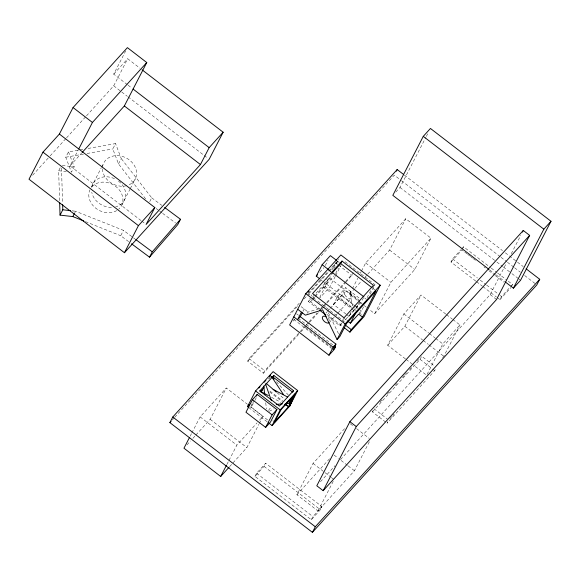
<?xml version="1.0" encoding="UTF-8"?>
<svg xmlns="http://www.w3.org/2000/svg" width="580" height="580" viewBox="0 0 580 580"><rect width="100%" height="100%" fill="white"/><g stroke="black" fill="none" stroke-linecap="round" stroke-linejoin="round"><path stroke-width="0.43" stroke-dasharray="2.9 2.17" d="M59.588 200.629L58.66 170.737L61.023 166.163M68.498 151.895L74.197 166.859L71.442 172.195L65.743 157.231L68.498 151.895L79.156 150.017M127.346 84.636L113.716 74.146L125.744 50.852M141.078 220.596L70.02 165.88L78.329 149.778M86.485 115.848L113.716 85.818L127.694 58.732L139.896 68.128M74.784 212.766L75.574 211.236L123.475 230.376L132.834 237.35M91.437 186.854L101.109 168.127M101.507 167.344L103.53 163.429M145.624 198.882L118.494 163.908L112.796 148.944L115.55 143.601L88.029 148.451M118.494 163.908L121.249 158.565L115.55 143.601M121.872 204.936L129.876 189.421M130.282 188.638L135.539 178.459M128.637 241.621L120.72 235.719L123.475 230.376M149.734 201.637L151.706 197.823L121.249 158.565M190.182 436.153L191.422 433.738M191.842 432.941L200.129 416.882L226.316 387.998L247.508 404.318M195.866 435.065L210.156 419.318L226.316 387.998M298.62 334.406L263.385 373.252L247.704 361.18L249.045 358.592L299.461 302.999M263.385 373.252L264.719 370.663L299.345 332.485M253.996 400.693L250.77 406.957L268.33 420.486M267.17 421.776L249.61 408.255L252.518 405.021L254.54 401.113M254.946 400.33L256.962 396.415M325.279 265.531L328.026 260.202M303.064 311.329L304.239 309.046L302.557 310.902M318.115 309.002L308.422 301.535L310.438 297.627M311.243 296.061L311.895 294.807M268.533 379.052L269.345 377.486M269.482 378.682L271.498 374.767M320.61 309.539L310.59 301.825L311.888 299.324L314.266 296.692M226.911 464.428L228.563 461.216M228.977 460.411L236.857 445.157L257.092 422.842M314.86 296.039L323.198 286.846L327.236 279.016M335.595 262.827L330.875 271.976L328.744 270.338M309.06 293.524L336.393 263.385L337.727 260.797L339.155 261.899M315.295 296.641L324.706 286.259L330.1 275.819M333.826 268.591L338.8 258.955M319.711 297.388L331.267 274.993M335.595 273.477L338.35 268.141M229.622 466.625L246.884 447.593L258.898 424.306M259.311 423.501L263.044 416.28L250.328 406.493M335.283 276.421L329.94 286.781L320.08 297.656M335.697 275.623L341.047 265.263M346.064 314.113L333.471 304.42L337.444 296.721L345.673 287.644L360.368 298.961M333.471 304.42L341.7 295.343L345.673 287.644M345.999 282.156L352.742 274.166M395.814 192.06L399.99 187.456L425.916 137.228M426.329 136.43L427.975 133.24M254.968 476.383L256.585 473.251L265.647 463.253L321.98 506.63L320.363 509.762L311.3 519.752L254.968 476.383L264.031 466.385L265.647 463.253M357.207 300.201L349.508 294.27L351.995 289.456M352.408 288.651L357.795 278.212M360.281 273.398L361.115 271.788M361.529 270.99L365.675 262.957L405.775 218.74L430.969 238.141L414.809 269.454L374.709 313.671L369.105 309.365M328.019 316.622L339.902 325.771L341.511 322.647M342.722 320.298L343.693 318.42M346.76 314.65L348.863 316.267L351.248 311.649M360.006 300.665L356.033 308.364L353.93 306.748M348.863 316.267L357.091 307.197L359.477 302.571M363.551 297.663L361.13 302.354L342.932 322.429M367.735 274.173L389.608 250.052L405.775 218.74M367.075 297.714L371.396 289.333M359.172 313.497L361.412 311.018L364.298 305.442M370.055 294.277L374.992 284.715L343.512 260.478M374.709 313.671L390.869 282.358L430.969 238.141M369.344 441.829L354.423 470.742L317.949 510.958L296.895 494.747L313.062 463.435L345.883 427.235M405.391 358.861L387.679 345.231L403.847 313.911L421.015 294.981L445.802 314.07M387.679 345.231L404.847 326.293L421.015 294.981M311.3 519.752L312.917 516.62L321.98 506.63M317.949 510.958L333.282 481.248M385.657 422.095L372.396 411.88L374.006 408.755L387.273 418.963M475.817 281.133L450.993 262.022L452.61 258.89L461.267 249.349M462.361 249.154L463.572 246.804L490.521 267.554M387.861 421.609L387.056 423.175L434.703 370.627L435.507 369.068M372.396 411.88L420.043 359.339L421.66 356.207L434.224 365.886M452.886 319.522L459.969 324.974L442.801 343.911L426.634 375.224L412.474 364.312M442.62 357.599L443.809 356.294L459.969 324.974M340.518 459.621L490.18 294.596L506.311 263.342M511.277 253.721L520.789 235.292M497.096 297.511L499.931 299.7L501.548 296.568L510.197 287.027M511.292 286.832L512.51 284.483L507.543 280.662M268.504 410.364L271.193 406.863M113.716 74.146L127.694 58.732M32.632 175.232L49.575 156.549M50.177 155.882L65.91 138.533M66.519 137.866L85.883 116.515M70.02 165.88L81.49 153.229M172.311 419.942L174.138 417.926M174.747 417.259L394.298 175.153L400.751 180.112M319.79 272.245L323.901 267.706M307.965 293.618L337.727 260.797M247.704 361.18L298.127 305.587M304.195 298.888L308.451 294.198M308.422 301.535L312.062 297.518M312.663 296.851L329.657 278.117L359.701 301.252M326.576 284.077L334.218 275.652M293.11 321.102L294.85 319.181M310.59 301.825L312.352 299.882M312.946 299.229L314.708 297.286M186.941 444.911L190.515 440.974M192.893 438.349L195.271 435.725M307.03 313.301L308.154 312.062L322.067 307.791M299.954 331.818L305.421 325.786M306.03 325.119L308.458 322.437M309.067 321.769L316.963 313.062M320 309.713L323.038 306.363M323.647 305.696L326.076 303.014M326.678 302.347L344.904 282.25M345.513 281.575L353.408 272.868M301.049 331.724L308.944 323.017M309.553 322.342L318.666 312.301M321.704 308.951L323.524 306.943M324.133 306.269L326.562 303.594M327.171 302.919L345.39 282.822M325.931 313.12L327.301 311.612M327.729 311.141L330.129 308.495M330.296 308.306L345.122 291.957M341.7 295.343L353.597 304.5L352.538 305.674L349.617 292.668L350.675 291.501M349.508 294.27L354.373 288.912M354.974 288.245L361.659 280.872M364.697 277.523L367.125 274.84M329.012 322.813L337.234 313.736M337.836 313.077L351.632 297.866M372.744 287.194L374.992 284.715M339.902 325.771L342.323 323.096M259.47 420.217L263.044 416.28M461.839 248.711L463.572 246.804M450.993 262.022L461.955 249.936L464.087 251.575M380.038 402.099L382.452 399.439M387.28 394.117L389.688 391.457M395.118 385.475L396.93 383.482M402.353 377.493L404.166 375.499M404.767 374.832L406.58 372.838M409.596 369.511L411.401 367.517M417.433 360.869L418.644 359.535M296.895 494.747L329.723 458.555M320.443 481.762L335.044 465.66M389.876 418.709L392.29 416.048M392.892 415.382L394.103 414.055M510.777 286.389L512.51 284.483M499.931 299.7L510.893 287.615M269.243 411.263L273.977 408.864M322.85 307.545L325.445 306.755L325.626 307.132L316.136 299.824M80.04 149.857L83.593 149.234M65.743 157.231L83.498 154.106M87.051 153.475L112.796 148.944M62.27 165.496L74.197 166.859M58.66 170.737L66.33 171.615M72.166 210.852L75.574 211.236M85.427 221.618L120.72 235.719M271.505 397.286L280.872 402.361M151.706 197.823L161.784 205.335M156.143 208.524L159.022 210.67M159.746 211.207L161.907 212.817M162.625 213.353L175.581 223.01M133.552 237.887L134.995 238.96M404.354 175.066L502.476 250.611M505.339 252.815L516.802 261.638M517.519 262.189L523.247 266.604M401.462 180.663L500.301 256.766M501.018 257.317L506.746 261.725M507.464 262.283L513.909 267.242M514.627 267.793L520.354 272.208M524.654 275.514L536.116 284.338M399.99 187.456L496.154 261.493M496.872 262.044L502.606 266.466M503.324 267.017L511.219 273.093M511.937 273.644L518.397 278.618M519.115 279.168L520.55 280.278M491.231 268.098L496.908 272.469M497.611 273.013L506.833 280.111M489.709 269.939L495.45 274.362M496.168 274.913L504.774 281.546M464.79 252.119L466.922 253.757M467.632 254.301L469.757 255.939M470.467 256.49L472.591 258.129M473.302 258.673L475.433 260.311M483.945 266.865L485.358 267.953M488.904 270.686L494.58 275.05M495.291 275.601L503.795 282.156M452.61 258.89L477.434 278.001M480.269 280.183L485.946 284.555M486.656 285.099L499.416 294.93M500.127 295.474L501.548 296.568M476.528 281.677L482.197 286.049M482.908 286.592L496.386 296.967M490.18 294.596L496.552 299.505M389.608 250.052L414.809 269.454M446.513 314.614L452.175 318.978M365.675 262.957L390.869 282.358M128.064 85.188L131.645 87.95M113.716 85.818L127.353 96.316M128.071 96.867L203.428 154.889M204.145 155.44L207.727 158.202M337.43 261.051L339.394 262.566M372.838 288.318L374.81 289.826M403.847 313.911L428.635 333M429.345 333.543L435.007 337.908M435.718 338.452L442.801 343.911M336.393 263.385L337.821 264.48M338.531 265.031L352.075 275.457M404.847 326.293L422.559 339.931M423.262 340.474L428.221 344.295M428.932 344.839L443.809 356.294M329.201 270.12L331.165 271.636M364.856 298.135L366.285 299.236M349.617 292.668L358.621 299.599M360.006 302.354L363.508 305.051M364.211 305.587L366.306 307.204M354.293 305.044L357.091 307.197M320.385 279.306L321.762 280.372M322.451 280.901L355.199 306.11M355.692 306.61L359.267 309.365M359.984 309.916L361.412 311.018M420.043 359.339L431.911 368.481M432.608 369.018L434.703 370.627M324.706 286.259L353.329 308.292M354.039 308.843L356.185 310.496M359.049 312.7L363.341 316.006M337.444 296.721L351.437 307.487M323.198 286.846L350.74 308.052M351.458 308.603L354.315 310.808M406.094 359.404L411.764 363.769M343.94 318.231L346.804 320.435M308.625 294.038L309.938 295.053M313.345 297.678L315.44 299.287M326.337 307.683L344.034 321.305M327.048 314.498L342.07 326.062M301.143 306.661L308.154 312.062M296.59 313.802L298.446 315.23M298.294 318.326L333.348 345.317M305.58 327.446L331.339 347.275M293.734 319.333L331.651 348.529M141.796 221.147L144.666 223.358M350.233 423.755L353.039 425.916M356.548 428.62L369.185 438.342M249.045 358.592L264.719 370.663M269.954 391.079L282.605 400.816M269.714 391.986L282.358 401.73M334.073 455.068L338.285 458.316M341.091 460.476L347.406 465.334M348.109 465.878L354.423 470.742M250.06 403.129L252.518 405.021M272.81 420.645L274.652 422.066M313.062 463.435L324.285 472.076M324.988 472.62L330.6 476.941M331.303 477.485L334.109 479.646M210.156 419.318L246.884 447.593M200.129 416.882L236.857 445.157M264.031 466.385L320.363 509.762M256.585 473.251L312.917 516.62M277.051 392.711L284.468 399.113M276.435 381.734L288.789 395.589M328.396 312.83L338.735 334.145M265.727 402.774L266.459 408.943M61.502 168.113L62.596 203.442M328.026 318.217A4.437 2.443 42.2 0 1 329.57 320.885M102.529 167.134A17.683 14.609 27.3 0 1 128.709 159.457A17.683 14.609 27.3 0 1 128.202 185.172M126.621 185.687A17.683 14.609 27.3 0 1 102.45 168.707M91.959 186.709A17.683 14.609 27.3 0 1 116.5 187.057A17.683 14.609 27.3 0 1 118.668 209.213M116.732 210.598A17.683 14.609 27.3 0 1 95.947 208.358A17.683 14.609 27.3 0 1 89.864 189.906M118.537 181.141A17.683 14.609 27.3 0 1 115.71 206.828M111.447 207.386A17.683 14.609 27.3 0 1 91.77 192.241M91.727 187.507A17.683 14.609 27.3 0 1 115.971 179.452M344.861 294.763A4.437 2.443 42.2 0 0 351.204 298.337A4.437 2.443 42.2 0 0 348.421 292.334A4.437 2.443 42.2 0 0 344.861 294.763"/><path stroke-width="0.87" d="M268.576 422.863L272.092 425.568L289.63 406.225L292.32 399.548L286.542 402.484M295.147 394.066L289.188 403.187L289.63 406.225L295.147 394.066L281.119 409.538L274.652 422.066L288.68 406.595L292.32 399.548L289.188 403.187L285.875 403.506M82.092 152.569L124.352 105.966L146.762 62.546L127.404 47.64L73.066 107.554L59.385 134.06L42.978 152.156L29 179.234L124.446 252.728L209.162 159.311L223.148 132.225L142.049 69.788M78.749 148.973L92.43 122.46L146.762 62.546M83.745 220.944L72.819 216.579L60.037 215.122L62.8 209.779L62.625 204.349M72.819 216.579L74.392 213.527M124.446 252.728L138.424 225.642L154.831 207.553L59.385 134.06M154.831 207.553L146.102 224.46L200.441 164.546L209.17 147.639L223.148 132.225M131.515 243.767L149.51 257.172L152.264 251.836L180.496 219.276L164.662 207.481M180.496 219.276L177.741 224.619L149.51 257.172M526.111 268.808L539.719 279.285L536.833 284.889L312.41 532.36L169.882 422.624L172.768 417.02L397.191 169.549L403.637 174.507M189.356 437.755L183.962 448.195L220.69 476.47L229.027 467.284M248.907 407.711L247.5 406.631L255.584 390.971L273.115 371.635L297.707 390.572L289.63 406.225M344.215 327.714L349.936 332.123L364.059 316.557L380.219 285.237L340.873 254.946L305.798 293.618L289.637 324.938L328.983 355.228L334.203 349.479L335.494 346.97L334.065 345.868M252.43 399.721L245.971 412.25L265.64 427.395L270.439 422.11L276.906 409.582L257.23 394.429L252.43 399.721L272.107 414.874L265.64 427.395M319.703 278.777L316.26 276.131L322.161 264.705L330.39 255.628L336.77 260.543M256.425 395.995L257.23 394.429M301.433 312.142L297.504 319.761L300.31 316.665L302.274 312.852M220.69 476.47L226.49 465.233M273.825 375.463L273.013 377.029L292.69 392.174L293.494 390.608L273.825 375.463L259.796 390.935L279.466 406.08L293.494 390.608M331.673 274.209L332.478 272.644L340.707 263.574L341.997 261.065L373.476 285.302L344.02 317.789L312.54 293.552L341.997 261.065M396.365 171.151L397.191 169.549M272.092 425.568L280.176 409.908L297.707 390.572M505.492 282.098L513.387 288.173L520.55 280.278L551 221.277L430.44 128.456L423.277 136.351L392.827 195.351L488.991 269.388M328.983 355.228L333.13 347.188L335.936 344.099L300.31 316.665M297.714 309.278L305.348 315.157L322.639 309.843L337.067 339.575L345.144 323.915L380.219 285.237M335.936 344.099L333.079 349.631L335.494 346.97M347.521 320.986L350.378 323.19L356.04 312.228M349.936 332.123L351.233 329.614L362.543 317.144L376.123 290.841L346.659 323.328L339.873 336.48L337.067 339.575M349.885 421.667L316.796 485.786L323.169 490.695L496.552 299.505L529.649 235.386L523.269 230.477L349.885 421.667L356.265 426.575L323.169 490.695M312.41 532.36L315.302 526.756L539.719 279.285M522.442 232.08L523.269 230.477M513.387 288.173L543.837 229.18L551 221.277M169.882 422.624L171.093 421.283M316.26 276.131L317.434 274.833M307.915 292.363L309.133 291.022M258.861 388.027L260.036 386.737M264.125 382.227L265.879 380.291M269.388 376.427L270.555 375.137M260.587 391.529L264.089 387.658M247.5 406.631L249.313 404.63M260.804 391.964L262.617 389.963M350.378 323.19L358.607 314.113L362.543 317.144M272.107 414.874L276.906 409.582M356.265 426.575L529.649 235.386M276.327 404.427L282.467 403.832M62.8 209.779L70.463 210.656M273.115 389.368L287.52 397.003M259.796 390.935L268.38 395.589M284.78 404.477L288.68 406.595L285.171 403.89M135.713 239.496L152.264 251.836M423.277 136.351L543.837 229.18M133.081 89.052L209.17 147.639M340.707 263.574L372.186 287.81M124.352 105.966L200.441 164.546M322.161 264.705L328.541 269.62M332.478 272.644L363.957 296.88M73.066 107.554L92.43 122.46M305.798 293.618L345.144 323.915M345.513 325.206L351.233 329.614M319.529 310.09L325.895 314.991M293.785 316.897L333.13 347.188M42.978 152.156L138.424 225.642M255.584 390.971L280.176 409.908M172.768 417.02L315.302 526.756M266.263 383.402L276.377 392.131M271.73 376.456L274.086 379.095M271.534 376.608L283.308 394.327M265.502 383.909L271.353 400.591M263.726 386.041L264.777 394.849M59.646 202.435L60.037 215.122M329.012 322.813A4.437 2.443 42.2 0 1 322.668 319.239A4.437 2.443 42.2 0 1 326.228 316.81"/></g></svg>
